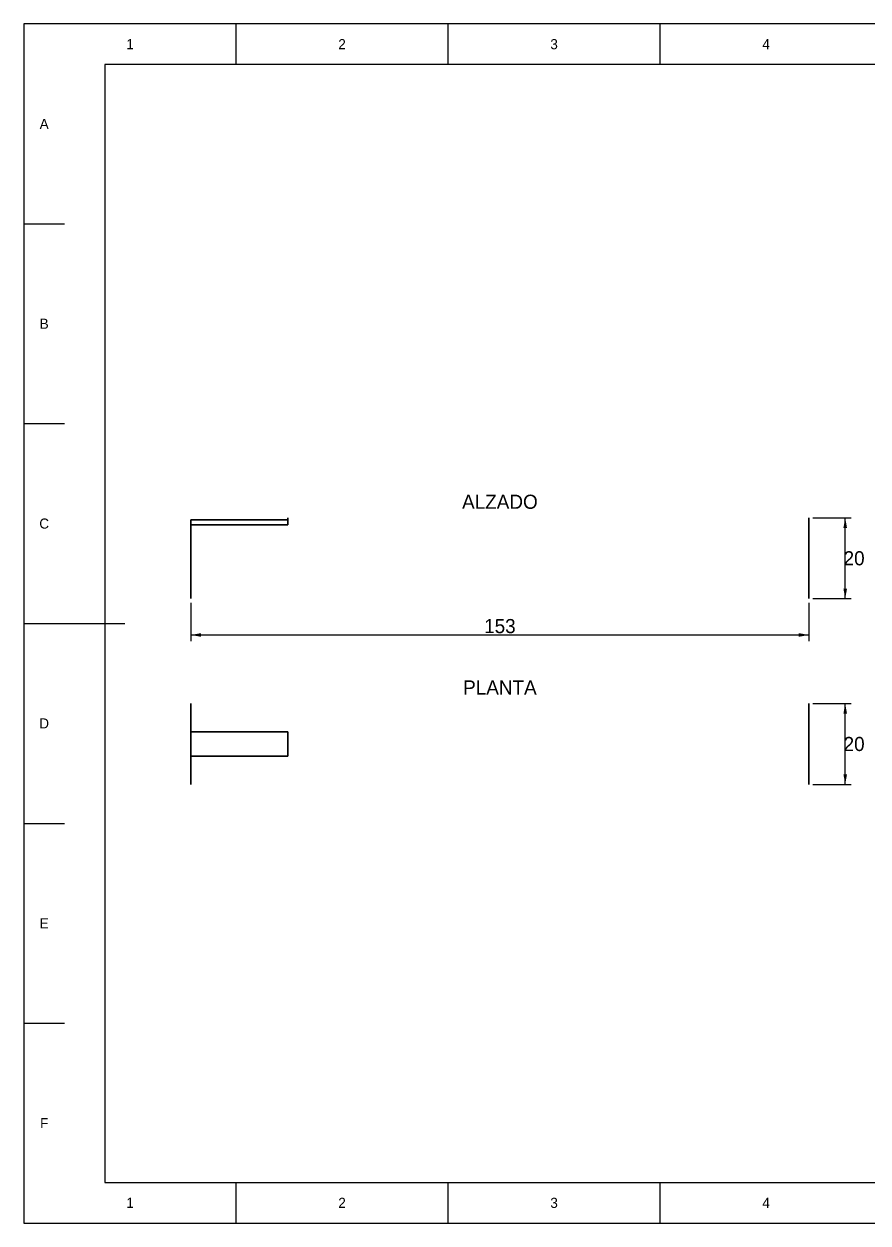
# Model space of a CAD drawing. Extents: x 0 to 420, y 0 to 297.
# Drawn here: x 0 to 209, y 0 to 297 of the extents above; entities that cross this region are included whole.
import ezdxf
from ezdxf.enums import TextEntityAlignment as Align

# ---------------------------------------------------------------- set-up
doc = ezdxf.new("R2010")
doc.units = 0
for name, color, linetype in [('COTAS', 7, 'CONTINUOUS'), ('FINA', 7, 'CONTINUOUS'), ('NORMA', 7, 'CONTINUOUS'), ('TEXTO', 7, 'CONTINUOUS'), ('VISIBLE', 7, 'CONTINUOUS')]:
    doc.layers.add(name, color=color, linetype=linetype)

msp = doc.modelspace()

# ---------------------------------------------------------------- linework, layer by layer
at = {"layer": 'COTAS'}
for p, q in [((195.3353, 174.6567), (204.8353, 174.6567)), ((203.3353, 154.6567), (203.3353, 174.6567)), ((195.3353, 154.6567), (204.8353, 154.6567)), ((41.3353, 153.6567), (41.3353, 144.1567)), ((194.3353, 153.6567), (194.3353, 144.1567)), ((41.3353, 145.6567), (194.3353, 145.6567)), ((195.3353, 128.6567), (204.8353, 128.6567)), ((203.3353, 108.6567), (203.3353, 128.6567)), ((195.3353, 108.6567), (204.8353, 108.6567))]:
    msp.add_line(p, q, dxfattribs=at)
for points in [[(203.3353, 174.6567), (203.7853, 172.1567), (202.8853, 172.1567)], [(203.3353, 154.6567), (203.7853, 157.1567), (202.8853, 157.1567)], [(41.3353, 145.6567), (43.8353, 146.1067), (43.8353, 145.2067)], [(194.3353, 145.6567), (191.8353, 146.1067), (191.8353, 145.2067)], [(203.3353, 128.6567), (203.7853, 126.1567), (202.8853, 126.1567)], [(203.3353, 108.6567), (203.7853, 111.1567), (202.8853, 111.1567)]]:
    msp.add_solid(points, dxfattribs=at)
at = {"layer": 'FINA'}
for p, q in [((420, 297), (0, 297)), ((0, 297), (0, 0)), ((52.5, 287), (52.5, 297)), ((105, 287), (105, 297)), ((157.5, 287), (157.5, 297)), ((0, 247.5), (10, 247.5)), ((0, 198), (10, 198)), ((0, 148.5), (10, 148.5)), ((0, 99), (10, 99)), ((0, 49.5), (10, 49.5)), ((52.5, 0), (52.5, 10)), ((105, 0), (105, 10)), ((157.5, 0), (157.5, 10)), ((0, 0), (420, 0))]:
    msp.add_line(p, q, dxfattribs=at)
at = {"layer": 'NORMA'}
for p, q in [((410, 287), (20, 287)), ((20, 287), (20, 10)), ((0, 148.5), (25, 148.5)), ((20, 10), (410, 10))]:
    msp.add_line(p, q, dxfattribs=at)
at = {"layer": 'VISIBLE'}
for p, q in [((65.3353, 174.1762), (41.3353, 174.1762)), ((41.3353, 174.1762), (41.3353, 173.8955)), ((41.3353, 173.8955), (41.3353, 174.1762)), ((41.3353, 174.1762), (65.3353, 174.1762)), ((41.3353, 173.3533), (41.3353, 174.1762)), ((41.3353, 174.1762), (41.3353, 172.9601)), ((56.6303, 174.1762), (41.3353, 174.1762)), ((41.3353, 174.1762), (41.3353, 172.9067)), ((41.3353, 172.9067), (41.3353, 174.1762)), ((41.3353, 174.1762), (50.0402, 174.1762)), ((41.3353, 173.8955), (41.3353, 173.317)), ((41.3353, 173.4648), (41.3353, 173.8955)), ((41.3353, 173.317), (41.3353, 173.4648)), ((41.3353, 173.3072), (41.3353, 173.3533)), ((41.3353, 173.317), (41.3353, 172.7759)), ((41.3353, 173.1313), (41.3353, 173.317)), ((41.3353, 172.8531), (41.3353, 173.3072)), ((41.3353, 172.5902), (41.3353, 173.1313)), ((41.3353, 172.9067), (41.3353, 172.9067)), ((41.3353, 172.9067), (41.3353, 172.9067)), ((41.3353, 172.9067), (41.3353, 172.9067)), ((41.3353, 172.9067), (41.3353, 172.9067)), ((41.3353, 172.9067), (41.3353, 172.9067)), ((41.3353, 172.9067), (41.3353, 172.9067)), ((41.3353, 172.9067), (41.3353, 172.9067)), ((41.3353, 172.9067), (41.3353, 172.9067)), ((41.3353, 172.9067), (41.3353, 172.9067)), ((41.3353, 172.9067), (41.3353, 172.9067)), ((41.3353, 172.9067), (41.3353, 172.9067)), ((41.3353, 172.9067), (65.3353, 172.9067)), ((65.3353, 172.9067), (41.3353, 172.9067)), ((41.3353, 172.9067), (41.3353, 172.9067)), ((41.3353, 172.7759), (41.3353, 172.5902)), ((41.3353, 172.5902), (41.3353, 171.9481)), ((41.3353, 172.3699), (41.3353, 172.5902)), ((41.3353, 171.7278), (41.3353, 172.3699)), ((50.0402, 174.1762), (65.3353, 174.1762)), ((65.3353, 174.1762), (56.6303, 174.1762)), ((65.3353, 174.6567), (65.3353, 174.6433)), ((65.3353, 174.5846), (65.3353, 174.6567)), ((65.3353, 174.6567), (65.3353, 174.5711)), ((65.3353, 174.5711), (65.3353, 174.6567)), ((65.3353, 174.6433), (65.3353, 174.5711)), ((65.3353, 174.5711), (65.3353, 174.5846)), ((65.3353, 174.5711), (65.3353, 174.5311)), ((65.3353, 174.356), (65.3353, 174.5711)), ((65.3353, 174.5711), (65.3353, 174.316)), ((65.3353, 174.316), (65.3353, 174.5711)), ((65.3353, 174.5311), (65.3353, 174.316)), ((65.3353, 174.316), (65.3353, 174.356)), ((65.3353, 174.316), (65.3353, 174.25)), ((65.3353, 174.316), (65.3353, 174.1762)), ((65.3353, 174.1762), (65.3353, 174.316)), ((65.3353, 174.1762), (65.3353, 172.9067)), ((65.3353, 172.9067), (65.3353, 174.1762)), ((65.3353, 172.9067), (65.3353, 172.9067)), ((194.3353, 174.5711), (194.3353, 174.6567)), ((194.3353, 174.6567), (194.3353, 174.5711)), ((194.3353, 174.316), (194.3353, 174.5711)), ((194.3353, 174.5711), (194.3353, 174.316)), ((194.3353, 173.8955), (194.3353, 174.316)), ((194.3353, 174.316), (194.3353, 173.8955)), ((194.3353, 173.317), (194.3353, 173.8955)), ((194.3353, 173.8955), (194.3353, 173.4648)), ((194.3353, 173.4648), (194.3353, 173.317)), ((194.3353, 172.7759), (194.3353, 173.317)), ((194.3353, 173.317), (194.3353, 173.1313)), ((194.3353, 173.1313), (194.3353, 172.5902)), ((194.3353, 172.5902), (194.3353, 172.7759)), ((194.3353, 171.9481), (194.3353, 172.5902)), ((194.3353, 172.5902), (194.3353, 172.3699)), ((194.3353, 172.3699), (194.3353, 171.7278)), ((41.3353, 171.9481), (41.3353, 171.7278)), ((41.3353, 171.7278), (41.3353, 170.9956)), ((41.3353, 171.4765), (41.3353, 171.7278)), ((41.3353, 170.7443), (41.3353, 171.4765)), ((41.3353, 170.9956), (41.3353, 170.7443)), ((41.3353, 170.7443), (41.3353, 169.9346)), ((41.3353, 170.4664), (41.3353, 170.7443)), ((41.3353, 169.6567), (41.3353, 170.4664)), ((41.3353, 169.9346), (41.3353, 169.6567)), ((41.3353, 169.6567), (41.3353, 168.7833)), ((41.3353, 169.357), (41.3353, 169.6567)), ((41.3353, 168.4835), (41.3353, 169.357)), ((194.3353, 171.7278), (194.3353, 171.9481)), ((194.3353, 170.9956), (194.3353, 171.7278)), ((194.3353, 171.7278), (194.3353, 171.4765)), ((194.3353, 171.4765), (194.3353, 170.7443)), ((194.3353, 170.7443), (194.3353, 170.9956)), ((194.3353, 169.9346), (194.3353, 170.7443)), ((194.3353, 170.7443), (194.3353, 170.4664)), ((194.3353, 170.4664), (194.3353, 169.6567)), ((194.3353, 169.6567), (194.3353, 169.9346)), ((194.3353, 168.7833), (194.3353, 169.6567)), ((194.3353, 169.6567), (194.3353, 169.357)), ((194.3353, 169.357), (194.3353, 168.4835)), ((41.3353, 168.7833), (41.3353, 168.4835)), ((41.3353, 168.4835), (41.3353, 167.5614)), ((41.3353, 168.1671), (41.3353, 168.4835)), ((41.3353, 167.2449), (41.3353, 168.1671)), ((41.3353, 167.5614), (41.3353, 167.2449)), ((41.3353, 167.2449), (41.3353, 166.2898)), ((41.3353, 166.9171), (41.3353, 167.2449)), ((41.3353, 165.962), (41.3353, 166.9171)), ((194.3353, 168.4835), (194.3353, 168.7833)), ((194.3353, 167.5614), (194.3353, 168.4835)), ((194.3353, 168.4835), (194.3353, 168.1671)), ((194.3353, 168.1671), (194.3353, 167.2449)), ((194.3353, 167.2449), (194.3353, 167.5614)), ((194.3353, 166.2898), (194.3353, 167.2449)), ((194.3353, 167.2449), (194.3353, 166.9171)), ((194.3353, 166.9171), (194.3353, 165.962)), ((41.3353, 166.2898), (41.3353, 165.962)), ((41.3353, 165.962), (41.3353, 164.9902)), ((41.3353, 165.6285), (41.3353, 165.962)), ((41.3353, 164.6567), (41.3353, 165.6285)), ((41.3353, 164.9902), (41.3353, 164.6567)), ((41.3353, 164.6567), (41.3353, 163.6849)), ((41.3353, 164.3232), (41.3353, 164.6567)), ((41.3353, 163.3514), (41.3353, 164.3232)), ((41.3353, 163.6849), (41.3353, 163.3514)), ((41.3353, 163.3514), (41.3353, 162.3963)), ((41.3353, 163.0236), (41.3353, 163.3514)), ((194.3353, 165.962), (194.3353, 166.2898)), ((194.3353, 164.9902), (194.3353, 165.962)), ((194.3353, 165.962), (194.3353, 165.6285)), ((194.3353, 165.6285), (194.3353, 164.6567)), ((194.3353, 164.6567), (194.3353, 164.9902)), ((194.3353, 163.6849), (194.3353, 164.6567)), ((194.3353, 164.6567), (194.3353, 164.3232)), ((194.3353, 164.3232), (194.3353, 163.3514)), ((194.3353, 163.3514), (194.3353, 163.6849)), ((194.3353, 162.3963), (194.3353, 163.3514)), ((194.3353, 163.3514), (194.3353, 163.0236)), ((41.3353, 162.0685), (41.3353, 163.0236)), ((41.3353, 162.3963), (41.3353, 162.0685)), ((41.3353, 162.0685), (41.3353, 161.1463)), ((41.3353, 161.752), (41.3353, 162.0685)), ((41.3353, 160.8299), (41.3353, 161.752)), ((41.3353, 161.1463), (41.3353, 160.8299)), ((41.3353, 160.8299), (41.3353, 159.9564)), ((41.3353, 160.5301), (41.3353, 160.8299)), ((41.3353, 159.6567), (41.3353, 160.5301)), ((194.3353, 163.0236), (194.3353, 162.0685)), ((194.3353, 162.0685), (194.3353, 162.3963)), ((194.3353, 161.1463), (194.3353, 162.0685)), ((194.3353, 162.0685), (194.3353, 161.752)), ((194.3353, 161.752), (194.3353, 160.8299)), ((194.3353, 160.8299), (194.3353, 161.1463)), ((194.3353, 159.9564), (194.3353, 160.8299)), ((194.3353, 160.8299), (194.3353, 160.5301)), ((194.3353, 160.5301), (194.3353, 159.6567)), ((41.3353, 159.9564), (41.3353, 159.6567)), ((41.3353, 159.6567), (41.3353, 158.847)), ((41.3353, 159.3788), (41.3353, 159.6567)), ((41.3353, 158.5691), (41.3353, 159.3788)), ((41.3353, 158.847), (41.3353, 158.5691)), ((41.3353, 158.5691), (41.3353, 157.8369)), ((41.3353, 158.3178), (41.3353, 158.5691)), ((41.3353, 157.5856), (41.3353, 158.3178)), ((41.3353, 157.8369), (41.3353, 157.5856)), ((41.3353, 157.5856), (41.3353, 156.9435)), ((41.3353, 157.3653), (41.3353, 157.5856)), ((194.3353, 159.6567), (194.3353, 159.9564)), ((194.3353, 158.847), (194.3353, 159.6567)), ((194.3353, 159.6567), (194.3353, 159.3788)), ((194.3353, 159.3788), (194.3353, 158.5691)), ((194.3353, 158.5691), (194.3353, 158.847)), ((194.3353, 157.8369), (194.3353, 158.5691)), ((194.3353, 158.5691), (194.3353, 158.3178)), ((194.3353, 158.3178), (194.3353, 157.5856)), ((194.3353, 157.5856), (194.3353, 157.8369)), ((194.3353, 156.9435), (194.3353, 157.5856)), ((194.3353, 157.5856), (194.3353, 157.3653)), ((41.3353, 156.7232), (41.3353, 157.3653)), ((41.3353, 156.9435), (41.3353, 156.7232)), ((41.3353, 156.7232), (41.3353, 156.1821)), ((41.3353, 156.5375), (41.3353, 156.7232)), ((41.3353, 155.9964), (41.3353, 156.5375)), ((41.3353, 156.1821), (41.3353, 155.9964)), ((41.3353, 155.9964), (41.3353, 155.5657)), ((41.3353, 155.8486), (41.3353, 155.9964)), ((41.3353, 155.4179), (41.3353, 155.8486)), ((41.3353, 155.5657), (41.3353, 155.4179)), ((41.3353, 155.4179), (41.3353, 155.1372)), ((41.3353, 155.3105), (41.3353, 155.4179)), ((41.3353, 155.1372), (41.3353, 155.3105)), ((41.3353, 155.1372), (41.3353, 155.1049)), ((41.3353, 154.9974), (41.3353, 155.1372)), ((41.3353, 155.1049), (41.3353, 154.9974)), ((41.3353, 154.9974), (41.3353, 154.8074)), ((41.3353, 154.9322), (41.3353, 154.9974)), ((41.3353, 154.7422), (41.3353, 154.9322)), ((41.3353, 154.8074), (41.3353, 154.7422)), ((41.3353, 154.7422), (41.3353, 154.6786)), ((41.3353, 154.7204), (41.3353, 154.7422)), ((41.3353, 154.6567), (41.3353, 154.7204)), ((41.3353, 154.6786), (41.3353, 154.6567)), ((194.3353, 157.3653), (194.3353, 156.7232)), ((194.3353, 156.7232), (194.3353, 156.9435)), ((194.3353, 156.1821), (194.3353, 156.7232)), ((194.3353, 156.7232), (194.3353, 156.5375)), ((194.3353, 156.5375), (194.3353, 155.9964)), ((194.3353, 155.9964), (194.3353, 156.1821)), ((194.3353, 155.5657), (194.3353, 155.9964)), ((194.3353, 155.9964), (194.3353, 155.8486)), ((194.3353, 155.8486), (194.3353, 155.4179)), ((194.3353, 155.4179), (194.3353, 155.5657)), ((194.3353, 155.1049), (194.3353, 155.4179)), ((194.3353, 155.4179), (194.3353, 155.3105)), ((194.3353, 155.3105), (194.3353, 154.9974)), ((194.3353, 154.9974), (194.3353, 155.1049)), ((194.3353, 154.8074), (194.3353, 154.9974)), ((194.3353, 154.9974), (194.3353, 154.9322)), ((194.3353, 154.9322), (194.3353, 154.7422)), ((194.3353, 154.7422), (194.3353, 154.8074)), ((194.3353, 154.6786), (194.3353, 154.7422)), ((194.3353, 154.7422), (194.3353, 154.7204)), ((194.3353, 154.7204), (194.3353, 154.6567)), ((194.3353, 154.6567), (194.3353, 154.6786)), ((41.3353, 128.6348), (41.3353, 128.6567)), ((41.3353, 128.6567), (41.3353, 128.593)), ((41.3353, 128.5711), (41.3353, 128.6348)), ((41.3353, 128.593), (41.3353, 128.5711)), ((41.3353, 128.5059), (41.3353, 128.5711)), ((41.3353, 128.5711), (41.3353, 128.3812)), ((41.3353, 128.316), (41.3353, 128.5059)), ((41.3353, 128.3812), (41.3353, 128.316)), ((41.3353, 128.2085), (41.3353, 128.316)), ((41.3353, 128.316), (41.3353, 128.0029)), ((41.3353, 127.8955), (41.3353, 128.2085)), ((41.3353, 128.0029), (41.3353, 127.8955)), ((41.3353, 127.7477), (41.3353, 127.8955)), ((41.3353, 127.8955), (41.3353, 127.4648)), ((41.3353, 127.317), (41.3353, 127.7477)), ((194.3353, 128.6567), (194.3353, 128.6348)), ((194.3353, 128.593), (194.3353, 128.6567)), ((194.3353, 128.6348), (194.3353, 128.5711)), ((194.3353, 128.5711), (194.3353, 128.593)), ((194.3353, 128.5711), (194.3353, 128.5059)), ((194.3353, 128.3812), (194.3353, 128.5711)), ((194.3353, 128.5059), (194.3353, 128.316)), ((194.3353, 128.316), (194.3353, 128.3812)), ((194.3353, 128.316), (194.3353, 128.2085)), ((194.3353, 128.0029), (194.3353, 128.316)), ((194.3353, 128.2085), (194.3353, 127.8955)), ((194.3353, 127.8955), (194.3353, 128.0029)), ((194.3353, 127.8955), (194.3353, 127.7477)), ((194.3353, 127.4648), (194.3353, 127.8955)), ((194.3353, 127.7477), (194.3353, 127.317)), ((41.3353, 127.4648), (41.3353, 127.317)), ((41.3353, 127.1313), (41.3353, 127.317)), ((41.3353, 127.317), (41.3353, 126.7759)), ((41.3353, 126.5902), (41.3353, 127.1313)), ((41.3353, 126.7759), (41.3353, 126.5902)), ((41.3353, 126.3699), (41.3353, 126.5902)), ((41.3353, 126.5902), (41.3353, 125.9481)), ((41.3353, 125.7278), (41.3353, 126.3699)), ((41.3353, 125.9481), (41.3353, 125.7278)), ((41.3353, 125.4765), (41.3353, 125.7278)), ((41.3353, 125.7278), (41.3353, 124.9956)), ((41.3353, 124.7443), (41.3353, 125.4765)), ((41.3353, 124.9956), (41.3353, 124.7443)), ((41.3353, 124.4664), (41.3353, 124.7443)), ((41.3353, 124.7443), (41.3353, 123.9346)), ((194.3353, 127.317), (194.3353, 127.4648)), ((194.3353, 127.317), (194.3353, 127.1313)), ((194.3353, 126.7759), (194.3353, 127.317)), ((194.3353, 127.1313), (194.3353, 126.5902)), ((194.3353, 126.5902), (194.3353, 126.7759)), ((194.3353, 126.5902), (194.3353, 126.3699)), ((194.3353, 125.9481), (194.3353, 126.5902)), ((194.3353, 126.3699), (194.3353, 125.7278)), ((194.3353, 125.7278), (194.3353, 125.9481)), ((194.3353, 125.7278), (194.3353, 125.4765)), ((194.3353, 124.9956), (194.3353, 125.7278)), ((194.3353, 125.4765), (194.3353, 124.7443)), ((194.3353, 124.7443), (194.3353, 124.9956)), ((194.3353, 124.7443), (194.3353, 124.4664)), ((194.3353, 123.9346), (194.3353, 124.7443)), ((41.3353, 123.6567), (41.3353, 124.4664)), ((41.3353, 123.9346), (41.3353, 123.6567)), ((41.3353, 123.357), (41.3353, 123.6567)), ((41.3353, 123.6567), (41.3353, 123.357)), ((41.3353, 122.4835), (41.3353, 123.357)), ((41.3353, 123.357), (41.3353, 122.4835)), ((41.3353, 122.1671), (41.3353, 122.4835)), ((41.3353, 122.4835), (41.3353, 121.6567)), ((41.3353, 121.6567), (41.3353, 122.1671)), ((194.3353, 124.4664), (194.3353, 123.6567)), ((194.3353, 123.6567), (194.3353, 123.9346)), ((194.3353, 123.6567), (194.3353, 123.357)), ((194.3353, 123.357), (194.3353, 123.6567)), ((194.3353, 123.357), (194.3353, 122.4835)), ((194.3353, 122.4835), (194.3353, 123.357)), ((194.3353, 122.4835), (194.3353, 122.1671)), ((194.3353, 121.2449), (194.3353, 122.4835)), ((194.3353, 122.1671), (194.3353, 121.2449)), ((41.3353, 121.2449), (41.3353, 121.6567)), ((41.3353, 121.6567), (65.3353, 121.6567)), ((41.3353, 121.6567), (41.3353, 121.6567)), ((41.3353, 121.6567), (41.3353, 121.6567)), ((41.3353, 121.6567), (41.3353, 121.6567)), ((41.3353, 121.5765), (41.3353, 121.6567)), ((56.6303, 121.6567), (41.3353, 121.6567)), ((41.3353, 121.6567), (41.3353, 121.6567)), ((41.3353, 121.6567), (65.3353, 121.6567)), ((41.3353, 121.6567), (41.3353, 115.6567)), ((41.3353, 121.1044), (41.3353, 121.5765)), ((41.3353, 120.9171), (41.3353, 121.2449)), ((41.3353, 120.8673), (41.3353, 121.1044)), ((41.3353, 119.962), (41.3353, 120.9171)), ((41.3353, 120.7399), (41.3353, 120.8673)), ((41.3353, 120.6574), (41.3353, 120.7399)), ((41.3353, 119.7428), (41.3353, 120.6574)), ((41.3353, 119.6285), (41.3353, 119.962)), ((41.3353, 118.6567), (41.3353, 119.7428)), ((41.3353, 118.6567), (41.3353, 119.6285)), ((65.3353, 121.6567), (56.6303, 121.6567)), ((65.3353, 121.2449), (65.3353, 121.6567)), ((65.3353, 121.6567), (65.3353, 121.6567)), ((65.3353, 121.6567), (65.3353, 115.6567)), ((65.3353, 121.2449), (65.3353, 121.0436)), ((65.3353, 119.962), (65.3353, 121.2449)), ((65.3353, 121.0436), (65.3353, 119.962)), ((65.3353, 119.962), (65.3353, 119.7572)), ((65.3353, 118.6567), (65.3353, 119.962)), ((65.3353, 119.7572), (65.3353, 118.6567)), ((194.3353, 121.2449), (194.3353, 120.9171)), ((194.3353, 119.962), (194.3353, 121.2449)), ((194.3353, 120.9171), (194.3353, 119.962)), ((194.3353, 119.962), (194.3353, 119.6285)), ((194.3353, 118.6567), (194.3353, 119.962)), ((194.3353, 119.6285), (194.3353, 118.6567)), ((41.3353, 118.3232), (41.3353, 118.6567)), ((41.3353, 117.5706), (41.3353, 118.6567)), ((41.3353, 117.3514), (41.3353, 118.3232)), ((41.3353, 116.656), (41.3353, 117.5706)), ((41.3353, 117.0236), (41.3353, 117.3514)), ((41.3353, 116.0685), (41.3353, 117.0236)), ((41.3353, 116.4461), (41.3353, 116.656)), ((41.3353, 115.6567), (41.3353, 116.4461)), ((41.3353, 115.752), (41.3353, 116.0685)), ((65.3353, 118.6567), (65.3353, 118.4519)), ((65.3353, 117.3514), (65.3353, 118.6567)), ((65.3353, 118.4519), (65.3353, 117.3514)), ((65.3353, 117.3514), (65.3353, 117.1502)), ((65.3353, 116.0685), (65.3353, 117.3514)), ((65.3353, 117.1502), (65.3353, 116.0685)), ((65.3353, 116.0685), (65.3353, 115.8742)), ((65.3353, 115.6567), (65.3353, 116.0685)), ((194.3353, 117.3514), (194.3353, 118.6567)), ((194.3353, 118.6567), (194.3353, 118.3232)), ((194.3353, 118.3232), (194.3353, 117.3514)), ((194.3353, 116.0685), (194.3353, 117.3514)), ((194.3353, 117.3514), (194.3353, 117.0236)), ((194.3353, 117.0236), (194.3353, 116.0685)), ((194.3353, 114.8299), (194.3353, 116.0685)), ((194.3353, 116.0685), (194.3353, 115.752)), ((41.3353, 115.6567), (41.3353, 115.752)), ((65.3353, 115.6567), (41.3353, 115.6567)), ((41.3353, 115.6567), (41.3353, 114.8299)), ((41.3353, 114.8299), (41.3353, 115.6567)), ((41.3353, 115.6567), (41.3353, 115.6567)), ((41.3353, 115.6567), (41.3353, 115.6567)), ((41.3353, 115.6567), (50.0402, 115.6567)), ((65.3353, 115.6567), (41.3353, 115.6567)), ((41.3353, 114.8299), (41.3353, 113.6567)), ((41.3353, 114.5301), (41.3353, 114.8299)), ((41.3353, 113.6567), (41.3353, 114.5301)), ((41.3353, 113.6567), (41.3353, 112.847)), ((41.3353, 113.3788), (41.3353, 113.6567)), ((41.3353, 112.5691), (41.3353, 113.3788)), ((50.0402, 115.6567), (65.3353, 115.6567)), ((65.3353, 115.6567), (65.3353, 115.6567)), ((194.3353, 115.752), (194.3353, 114.8299)), ((194.3353, 113.6567), (194.3353, 114.8299)), ((194.3353, 114.8299), (194.3353, 114.5301)), ((194.3353, 114.5301), (194.3353, 113.6567)), ((194.3353, 112.847), (194.3353, 113.6567)), ((194.3353, 113.6567), (194.3353, 113.3788)), ((194.3353, 113.3788), (194.3353, 112.5691)), ((41.3353, 112.847), (41.3353, 112.5691)), ((41.3353, 112.5691), (41.3353, 111.8369)), ((41.3353, 112.3178), (41.3353, 112.5691)), ((41.3353, 111.5856), (41.3353, 112.3178)), ((41.3353, 111.8369), (41.3353, 111.5856)), ((41.3353, 111.5856), (41.3353, 110.9435)), ((41.3353, 111.3653), (41.3353, 111.5856)), ((41.3353, 110.7232), (41.3353, 111.3653)), ((41.3353, 110.9435), (41.3353, 110.7232)), ((41.3353, 110.7232), (41.3353, 110.1821)), ((41.3353, 110.5375), (41.3353, 110.7232)), ((41.3353, 109.9964), (41.3353, 110.5375)), ((41.3353, 110.1821), (41.3353, 109.9964)), ((41.3353, 109.9964), (41.3353, 109.5657)), ((41.3353, 109.8486), (41.3353, 109.9964)), ((194.3353, 112.5691), (194.3353, 112.847)), ((194.3353, 111.8369), (194.3353, 112.5691)), ((194.3353, 112.5691), (194.3353, 112.3178)), ((194.3353, 112.3178), (194.3353, 111.5856)), ((194.3353, 111.5856), (194.3353, 111.8369)), ((194.3353, 110.9435), (194.3353, 111.5856)), ((194.3353, 111.5856), (194.3353, 111.3653)), ((194.3353, 111.3653), (194.3353, 110.7232)), ((194.3353, 110.7232), (194.3353, 110.9435)), ((194.3353, 110.1821), (194.3353, 110.7232)), ((194.3353, 110.7232), (194.3353, 110.5375)), ((194.3353, 110.5375), (194.3353, 109.9964)), ((194.3353, 109.9964), (194.3353, 110.1821)), ((194.3353, 109.5657), (194.3353, 109.9964)), ((194.3353, 109.9964), (194.3353, 109.8486)), ((41.3353, 109.4179), (41.3353, 109.8486)), ((41.3353, 109.5657), (41.3353, 109.4179)), ((41.3353, 109.4179), (41.3353, 109.1049)), ((41.3353, 109.3105), (41.3353, 109.4179)), ((41.3353, 108.9974), (41.3353, 109.3105)), ((41.3353, 109.1049), (41.3353, 108.9974)), ((41.3353, 108.9974), (41.3353, 108.8074)), ((41.3353, 108.9322), (41.3353, 108.9974)), ((41.3353, 108.7422), (41.3353, 108.9322)), ((41.3353, 108.8074), (41.3353, 108.7422)), ((41.3353, 108.7422), (41.3353, 108.6786)), ((41.3353, 108.7204), (41.3353, 108.7422)), ((41.3353, 108.6567), (41.3353, 108.7204)), ((41.3353, 108.6786), (41.3353, 108.6567)), ((194.3353, 109.8486), (194.3353, 109.4179)), ((194.3353, 109.4179), (194.3353, 109.5657)), ((194.3353, 109.1049), (194.3353, 109.4179)), ((194.3353, 109.4179), (194.3353, 109.3105)), ((194.3353, 109.3105), (194.3353, 108.9974)), ((194.3353, 108.9974), (194.3353, 109.1049)), ((194.3353, 108.8074), (194.3353, 108.9974)), ((194.3353, 108.9974), (194.3353, 108.9322)), ((194.3353, 108.9322), (194.3353, 108.7422)), ((194.3353, 108.7422), (194.3353, 108.8074)), ((194.3353, 108.6786), (194.3353, 108.7422)), ((194.3353, 108.7422), (194.3353, 108.7204)), ((194.3353, 108.7204), (194.3353, 108.6567)), ((194.3353, 108.6567), (194.3353, 108.6786))]:
    msp.add_line(p, q, dxfattribs=at)

# ---------------------------------------------------------------- texts
at = {"layer": 'COTAS'}
for s, p in [('20', (205.5353, 164.6567)), ('153', (117.8353, 147.8567)), ('20', (205.5353, 118.6567))]:
    msp.add_text(s, height=3.5, dxfattribs=at).set_placement(p, align=Align.MIDDLE_CENTER)
at = {"layer": 'TEXTO'}
for s, height, p in [('1', 2.5, (26.25, 292)), ('2', 2.5, (78.75, 292)), ('3', 2.5, (131.25, 292)), ('4', 2.5, (183.75, 292)), ('A', 2.5, (5, 272.25)), ('B', 2.5, (5, 222.75)), ('ALZADO', 3.5, (117.8353, 178.6567)), ('C', 2.5, (5, 173.25)), ('PLANTA', 3.5, (117.8353, 132.6567)), ('D', 2.5, (5, 123.75)), ('E', 2.5, (5, 74.25)), ('F', 2.5, (5, 24.75)), ('1', 2.5, (26.25, 5)), ('2', 2.5, (78.75, 5)), ('3', 2.5, (131.25, 5)), ('4', 2.5, (183.75, 5))]:
    msp.add_text(s, height=height, dxfattribs=at).set_placement(p, align=Align.MIDDLE_CENTER)

doc.saveas('drawing.dxf')
